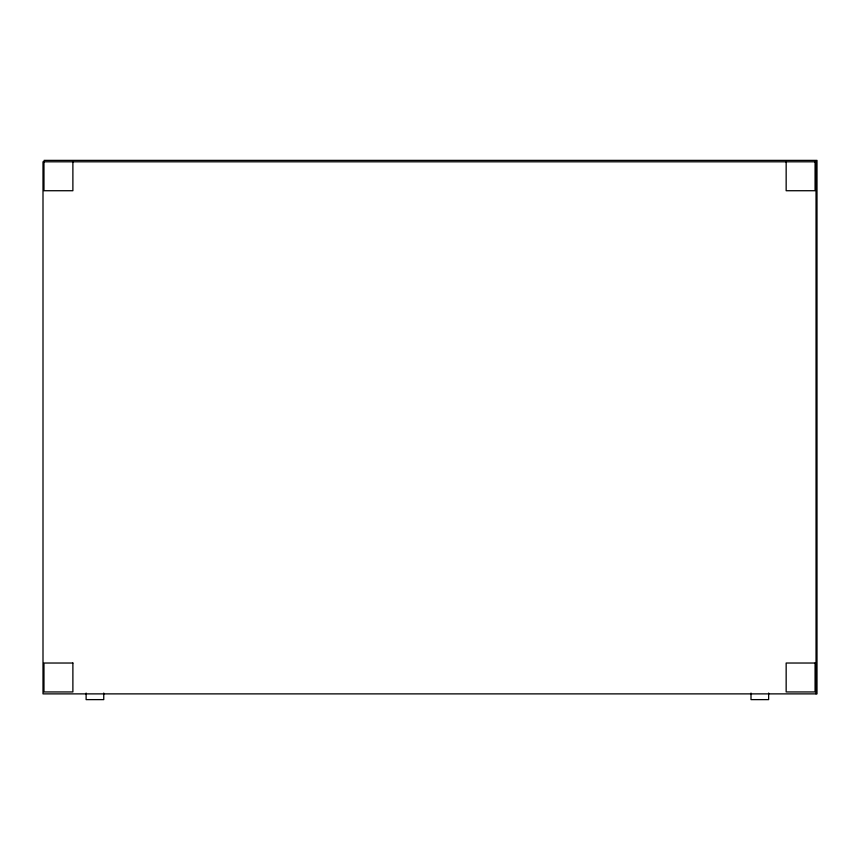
<?xml version="1.0" encoding="UTF-8"?>
<svg xmlns="http://www.w3.org/2000/svg" width="860" height="860" viewBox="0 0 860 860"><rect width="100%" height="100%" fill="white"/><g stroke="black" fill="none" stroke-linecap="round" stroke-linejoin="round"><path stroke-width="1.29" d="M43.967 160.379L817 160.379L817 693.88L43 693.88L43 161.809L816.033 161.809L816.033 693.88M815.076 161.809L815.076 190.726L786.158 190.726L786.158 161.809M768.646 693.053L768.646 699.621L751.006 699.621L751.006 693.053M103.759 693.053L103.759 699.621L86.118 699.621L86.118 693.053M72.885 161.809L72.885 190.726L43.967 190.726L43.967 161.809M72.885 663.028L43.967 663.028L43.967 691.945L72.885 691.945L72.885 663.028M815.076 663.028L786.158 663.028L786.158 691.945L815.076 691.945L815.076 663.028"/></g></svg>
